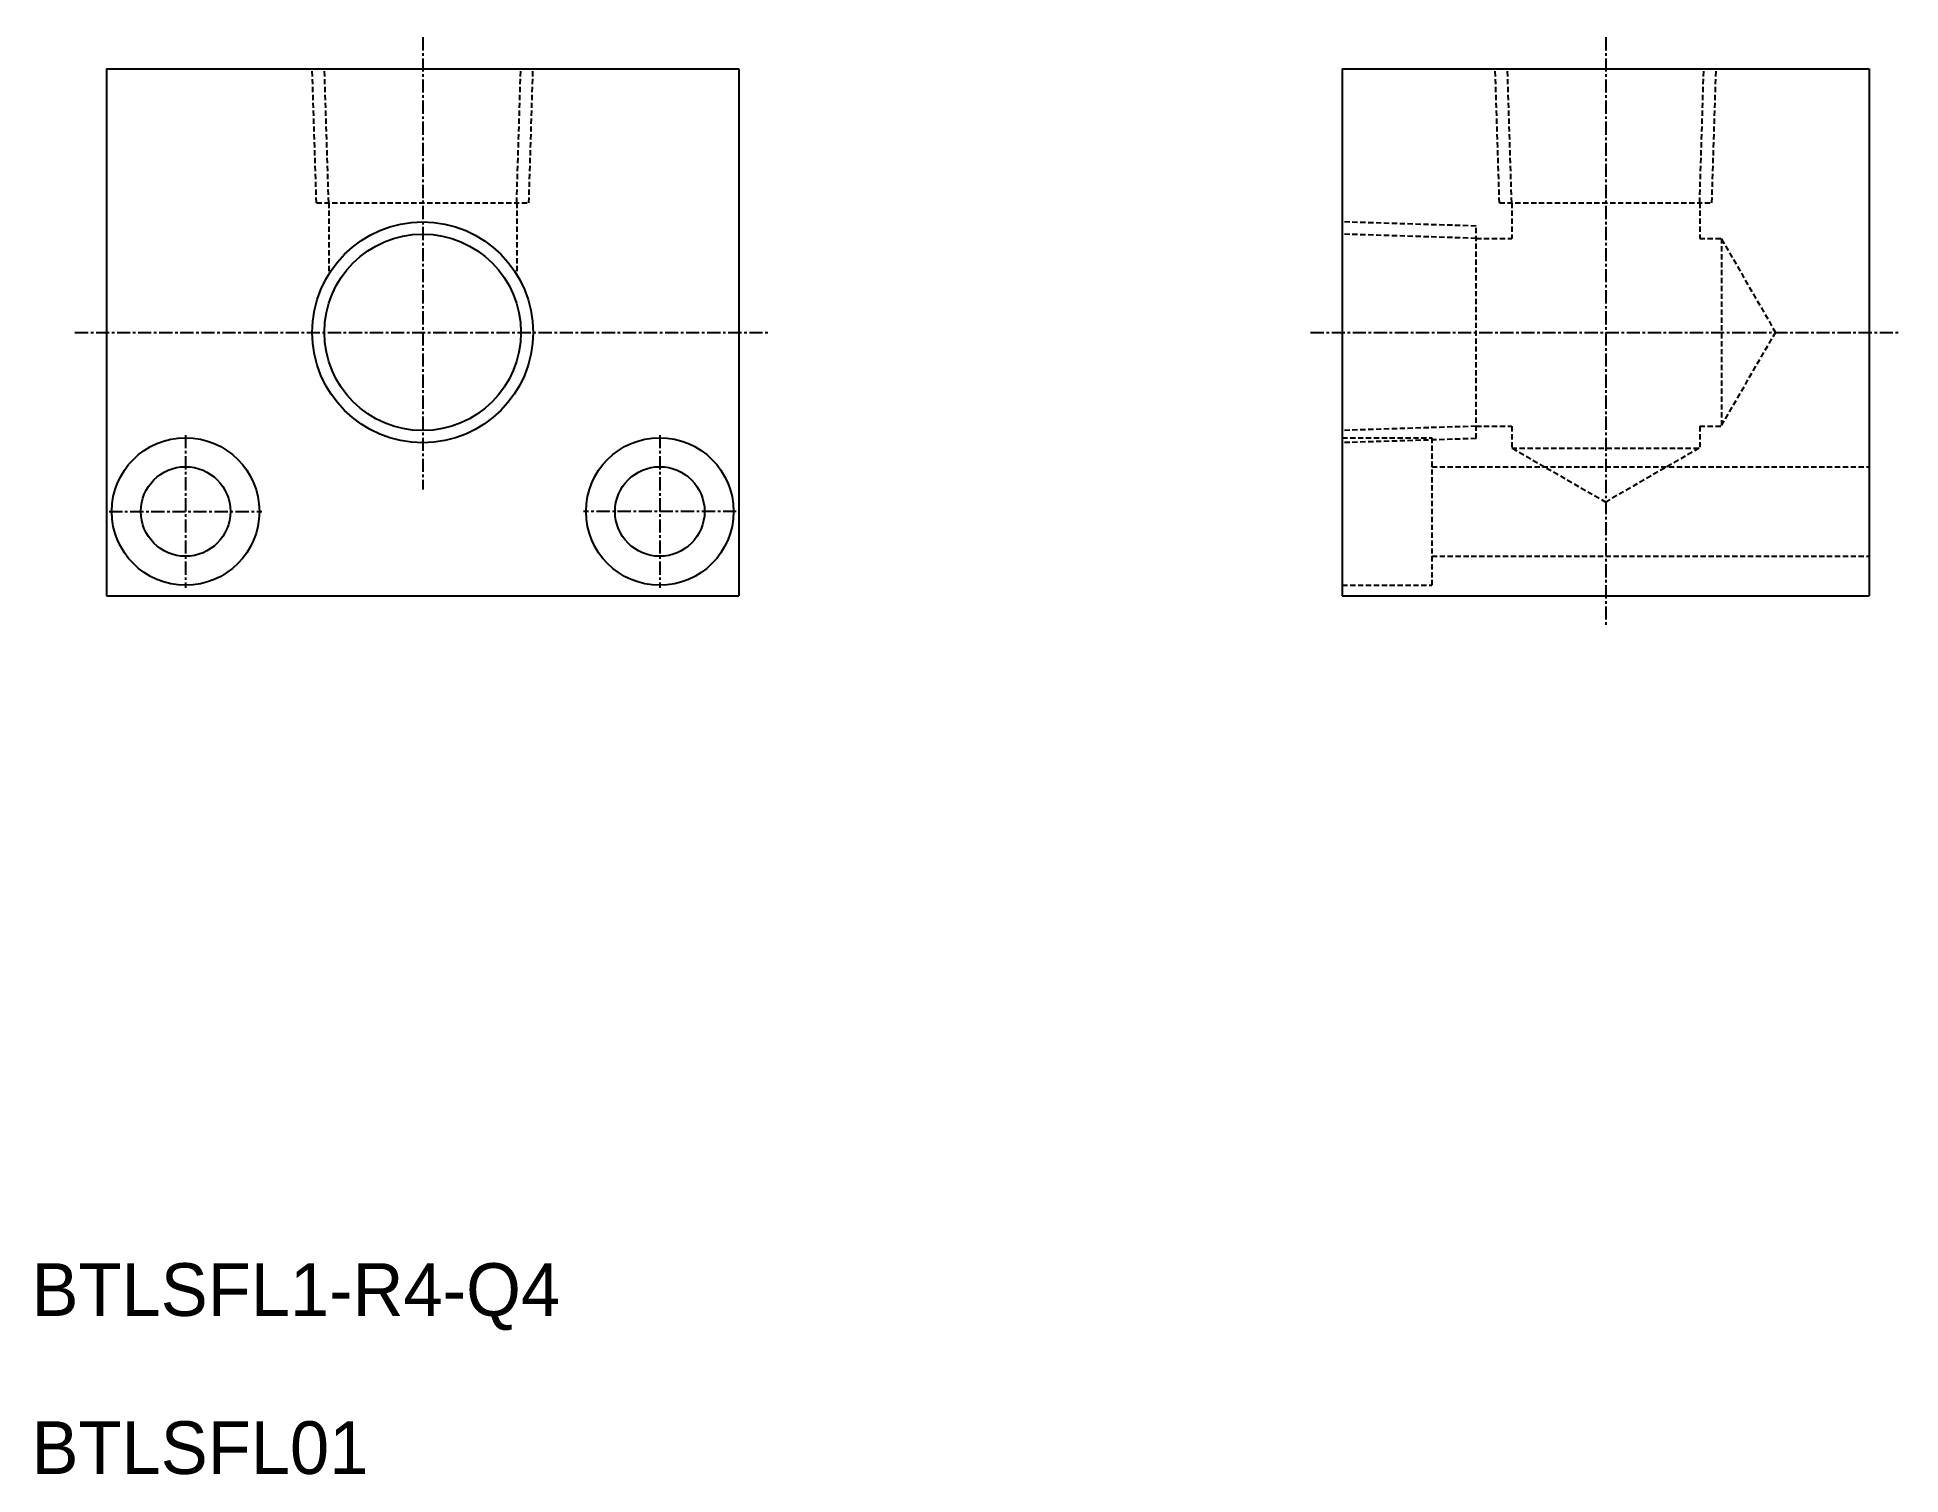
# Model space of a CAD drawing. Extents: x 913 to 1090, y 2194 to 2331.
import ezdxf

# ---------------------------------------------------------------- set-up
doc = ezdxf.new("R2010")
doc.units = 0
doc.linetypes.add('CENTER', pattern=[2, 1.25, -0.25, 0.25, -0.25])
doc.linetypes.add('DASHED', pattern=[0.75, 0.5, -0.25])
doc.layers.get('0').update_dxf_attribs({"linetype": 'CONTINUOUS'})
doc.layers.add('CENTER', color=1, linetype='CENTER')

msp = doc.modelspace()

# ---------------------------------------------------------------- linework, layer by layer
at = {"color": 7, "linetype": 'CONTINUOUS'}
for p, q in [((920, 2327.59), (980, 2327.59)), ((920, 2327.59), (920, 2277.59)), ((980, 2327.59), (980, 2277.59)), ((1037.26, 2327.59), (1087.26, 2327.59)), ((1037.26, 2327.59), (1037.26, 2277.59)), ((1087.26, 2327.59), (1087.26, 2277.59)), ((920, 2277.59), (980, 2277.59)), ((1037.26, 2277.59), (1087.26, 2277.59))]:
    msp.add_line(p, q, dxfattribs=at)
at = {"color": 3, "linetype": 'DASHED'}
for p, q in [((939.92, 2314.89), (939.52, 2327.59)), ((941.08, 2314.89), (940.68, 2327.59)), ((958.92, 2314.89), (959.31, 2327.59)), ((960.08, 2314.89), (960.47, 2327.59)), ((1052.18, 2314.89), (1051.78, 2327.59)), ((1053.34, 2314.89), (1052.94, 2327.59)), ((1071.18, 2314.89), (1071.57, 2327.59)), ((1072.34, 2314.89), (1072.74, 2327.59)), ((939.92, 2314.89), (960.08, 2314.89)), ((941.08, 2314.89), (941.08, 2308.09)), ((958.92, 2314.89), (958.92, 2308.09)), ((1052.18, 2314.89), (1072.34, 2314.89)), ((1053.34, 2314.89), (1053.34, 2311.51)), ((1071.18, 2314.89), (1071.18, 2311.51)), ((1049.96, 2312.68), (1037.26, 2313.07)), ((1049.96, 2311.51), (1037.26, 2311.91)), ((1049.96, 2292.51), (1049.96, 2312.68)), ((1049.96, 2311.51), (1053.34, 2311.51)), ((1071.18, 2311.51), (1073.26, 2311.51)), ((1073.26, 2311.51), (1073.26, 2293.68)), ((1073.26, 2311.44), (1078.37, 2302.59)), ((1073.26, 2293.75), (1078.37, 2302.59)), ((1049.96, 2293.68), (1037.26, 2293.28)), ((1049.96, 2293.68), (1053.34, 2293.68)), ((1053.34, 2293.68), (1053.34, 2291.59)), ((1071.18, 2293.68), (1073.26, 2293.68)), ((1071.18, 2293.68), (1071.18, 2291.59)), ((1037.26, 2292.59), (1045.76, 2292.59)), ((1049.96, 2292.51), (1037.26, 2292.12)), ((1045.76, 2292.59), (1045.76, 2278.59)), ((1053.34, 2291.59), (1071.18, 2291.59)), ((1053.41, 2291.59), (1062.26, 2286.49)), ((1071.11, 2291.59), (1062.26, 2286.49)), ((1045.76, 2289.84), (1087.26, 2289.84)), ((1045.76, 2281.34), (1087.26, 2281.34)), ((1037.26, 2278.59), (1045.76, 2278.59))]:
    msp.add_line(p, q, dxfattribs=at)
at = {"color": 3}
msp.add_circle((950, 2302.59), 10.48, dxfattribs=at)
at = {"color": 7, "linetype": 'CONTINUOUS'}
for centre, radius in [((950, 2302.59), 9.32), ((927.5, 2285.59), 7), ((972.5, 2285.59), 7), ((927.5, 2285.59), 4.25), ((972.5, 2285.59), 4.25)]:
    msp.add_circle(centre, radius, dxfattribs=at)
at = {"layer": 'CENTER', "color": 1, "linetype": 'CENTER'}
for p, q in [((950, 2330.59), (950, 2287.68)), ((1062.26, 2330.59), (1062.26, 2274.59)), ((917, 2302.59), (983, 2302.59)), ((1034.26, 2302.59), (1090.26, 2302.59)), ((927.5, 2292.84), (927.5, 2278.34)), ((972.5, 2292.84), (972.5, 2278.34)), ((920.25, 2285.59), (934.75, 2285.59)), ((979.75, 2285.59), (965.25, 2285.59))]:
    msp.add_line(p, q, dxfattribs=at)

# ---------------------------------------------------------------- texts
at = {"color": 7, "linetype": 'CONTINUOUS'}
for s, p in [('BTLSFL1-R4-Q4', (912.88, 2209.25)), ('BTLSFL01', (912.88, 2194.25))]:
    msp.add_text(s, height=5, dxfattribs=at).set_placement(p)

doc.saveas('drawing.dxf')
